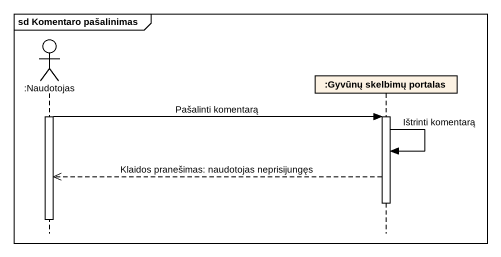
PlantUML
@startuml
mainframe sd Komentaro pašalinimas
hide footbox
actor ":Naudotojas" as Naudotojas
participant ":Gyvūnų skelbimų portalas" as Gyvūnų_skelbimų_portalas

activate Naudotojas
Naudotojas -> Gyvūnų_skelbimų_portalas : Pašalinti komentarą
activate Gyvūnų_skelbimų_portalas
Gyvūnų_skelbimų_portalas -> Gyvūnų_skelbimų_portalas : Ištrinti komentarą
Gyvūnų_skelbimų_portalas -->> Naudotojas : Klaidos pranešimas: naudotojas neprisijungęs
deactivate Gyvūnų_skelbimų_portalas
deactivate Naudotojas
@enduml
